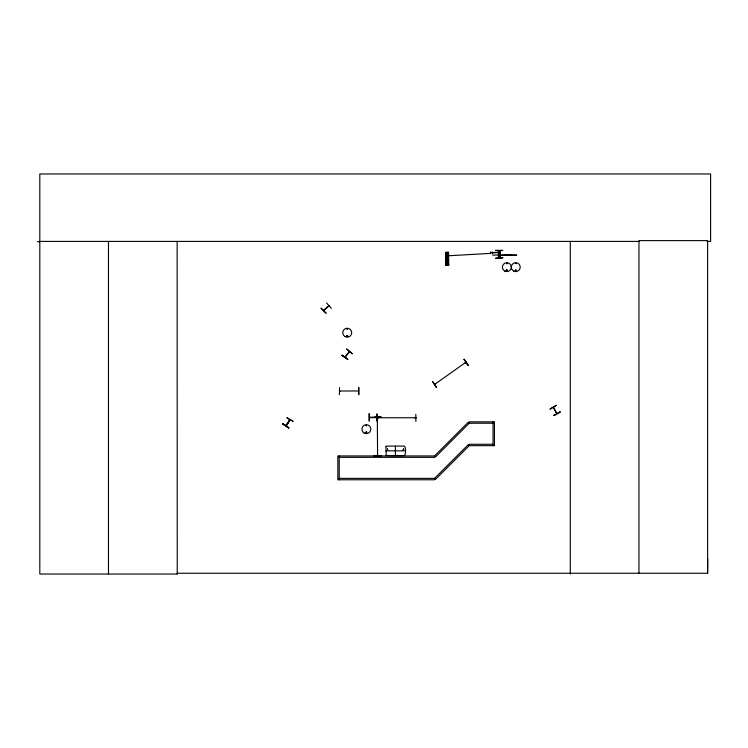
<?xml version="1.0" encoding="UTF-8"?>
<svg xmlns="http://www.w3.org/2000/svg" width="748" height="748" viewBox="0 0 748 748"><rect width="100%" height="100%" fill="white"/><g stroke="black" fill="none" stroke-linecap="round" stroke-linejoin="round"><path stroke-width="0.56" stroke-dasharray="3.74 2.81" d="M402.228 450.829L403.565 448.538M402.807 450.062L403.696 448.538M387.277 448.538L388.605 450.829M386.81 447.828L388.025 450.062M403.911 448.763L403.911 450.848"/><path stroke-width="1.12" d="M707.103 241.408L710.6 241.408L710.6 173.966L39.812 173.966L39.812 574.034L177.239 574.034L177.145 573.249L707.617 573.249L707.72 558.784M465.265 362.752L466.06 362.49M465.995 362.565L465.555 362.892M377.31 418.132L377.553 417.337M377.31 417.412L377.59 455.467M346.866 328.886L347.577 329.176L346.932 328.802M346.754 336.039C348.194 334.721 347.222 337.301 346.866 336.245M365.679 432.512C367.96 430.352 365.978 435.149 365.922 432.064M365.884 432.512C367.165 431.054 366.595 433.971 365.959 432.625M506.144 270.496C507.939 268.401 507.209 272.553 506.209 270.664M506.461 270.28C506.798 272.291 507.789 268.943 506.405 270.496M516.148 263.539L515.428 263.249L516.073 263.623M516.232 270.617C515.185 268.981 515.466 271.73 516.073 270.795M377.263 454.971L377.282 455.523M498.944 254.666L498.935 253.871M553.417 407.361L556.718 413.522M286.26 424.958L285.867 425.565L289.859 419.834M289.869 419.909L286.11 425.696M498.869 254.021L499.589 254.021M358.414 390.98L339.62 390.998L339.929 391.372M347.839 336.385C347.437 333.477 345.66 338.012 347.857 336.198M507.172 263.53C505.573 264.315 507.509 262.109 507.013 263.745M507.2 270.711L506.938 270.084M344.978 357.095L349.288 351.495M415.795 418.039L415.018 417.758L415.813 417.758M293.01 421.264L286.774 417.749L292.992 421.292M328.961 305.913L323.781 310.504M515.466 270.196L515.4 270.711M341.958 355.365L347.857 359.414L341.976 355.337M345.249 357.207L349.447 351.738M369.54 417.244L376.618 417.562L369.484 417.524M369.615 417.524C387.913 417.178 365.875 417.767 370.335 417.468M378.236 417.73L377.618 417.758L415.738 417.758L415.018 417.758M415.72 418.029L415.093 417.758M286.147 425.06L286.68 425.173M323.613 310.317L328.858 305.577M326.034 313.113L320.948 308.073L325.997 313.141M331.336 308.316L326.586 302.977M366.567 425.799L366.37 425.07L366.37 425.818M435.317 383.939L434.738 384.36L465.873 362.266L465.574 362.92M434.878 384.566L435.401 384.182M550.004 408.932L556.147 405.266M550.154 409.184L556.278 405.5M553.931 415.439L560.233 412.045L553.903 415.392M553.95 415.477L560.074 411.783M376.571 417.496L375.973 417.487M447.454 264.661L447.164 265.026M515.765 271.187C518.074 269.392 513.268 270.121 515.933 271.113M490.623 253.385L446.032 255.9L448.407 255.872M358.731 387.604L358.75 394.748L358.778 387.595M339.414 394.748L339.536 387.604M446.004 253.712L448.389 253.684M446.014 254.591L448.398 254.563M446.042 257.06L448.426 257.041M446.051 258.378L448.435 258.35M446.117 263.997L448.501 263.969M445.724 264.371L448.903 264.334M495.578 250.328L502.731 250.299M495.587 250.627L502.731 250.561M492.203 252.534L498.159 252.487L492.203 252.946M498.159 252.59L499.926 252.572M498.159 252.787L499.926 252.768M498.785 253.871L499.58 253.871M498.794 254.17L499.589 254.161M498.794 254.367L499.589 254.367M498.794 254.666L499.589 254.666M492.511 255.087L506.508 254.965M498.981 255.507L510.697 255.161L498.981 255.582M369.045 413.794L369.129 420.946M377.516 414.308L377.459 421.461M415.795 414.308L415.888 421.451M378.264 418.001L377.235 417.982M376.637 420.89L376.693 413.747M373.86 455.635L381.003 455.691M373.86 456L381.003 455.953M37.4 241.688L39.812 241.679M39.812 241.408L638.96 241.408M493.054 423.228L469.22 423.228L435.523 456.935L434.541 455.953L337.834 455.953L337.834 479.777L434.541 479.777L434.541 478.383L468.239 444.686L469.22 445.668L494.447 445.668L494.447 421.844L469.22 421.844L469.22 423.228L468.239 422.246L434.541 455.953L434.541 457.337L339.227 457.337M493.054 444.284L469.22 444.284L469.22 445.668L435.523 479.375L434.541 478.383L339.227 478.383M385.884 450.848L404.949 450.848M289.682 419.609L289.588 420.526M556.858 413.616L553.417 407.426M282.866 423.854L288.887 427.706M282.725 424.079L288.747 427.931M366.221 425.621L366.062 425.64M342.163 355.085L347.829 359.451M463.984 359.423L468.145 365.23M377.59 454.971L377.553 455.541M448.51 265.278L448.089 252.366M447.93 252.375L448.043 265.288M448.024 265.288L447.781 252.375L447.874 265.288M447.687 265.288L446.958 265.297M446.584 252.394L446.771 265.306M446.453 252.403L446.575 265.316M446.285 252.403L446.406 265.316M446.117 252.403L446.322 265.316M445.986 252.403L446.107 265.316M499.954 250.683L499.982 257.836M499.608 250.692L499.636 257.836L499.552 250.692M498.664 250.702L498.804 257.845M498.364 250.702L498.458 257.845M492.193 251.842L492.212 253.637M490.604 251.861L490.623 253.647M369.344 413.794L369.39 420.937M707.617 573.249L707.617 240.632L638.96 240.632L638.96 573.249M570.294 241.408L570.294 574.034M493.054 421.844L493.054 445.668M395.421 446.089L395.421 455.616M339.227 455.953L339.227 479.777M177.136 241.408L177.239 574.034M108.479 241.408L108.479 574.034M446.724 257.574C447.398 259.593 448.286 256.134 446.724 257.574M385.912 446.603L386.23 455.523L404.257 455.616C406.071 455.036 406.071 446.668 404.257 446.089L386.585 446.089L385.912 446.603M289.953 419.778L286.297 425.79L290.018 419.824M282.922 423.77L288.728 427.959L282.922 423.77M346.801 349.073L352.224 353.748L346.801 349.073M432.662 381.602L436.533 387.623L432.662 381.602M464.218 359.255L468.07 365.295L464.199 359.274M448.557 252.366L445.808 252.403L445.948 265.316L448.697 265.278L448.557 252.366M502.796 257.808L495.653 258.275L502.796 257.808M381.003 416.916L373.86 417.365L381.003 416.916M516.662 255.105L504.853 255.105L516.662 255.19M513.539 271.01A4.451 4.451 0 0 0 520.215 267.148A4.451 4.451 0 0 0 513.539 263.296A4.451 4.451 0 0 0 513.539 271.01M504.61 271.01A4.451 4.451 0 0 0 511.286 267.148A4.451 4.451 0 0 0 504.61 263.296A4.451 4.451 0 0 0 504.61 271.01M345.006 336.563A4.469 4.469 0 0 0 351.71 332.692A4.469 4.469 0 0 0 345.006 328.821A4.469 4.469 0 0 0 345.006 336.563M364.145 433.036A4.46 4.46 0 0 0 370.83 429.174A4.46 4.46 0 0 0 364.145 425.313A4.46 4.46 0 0 0 364.145 433.036"/></g></svg>
